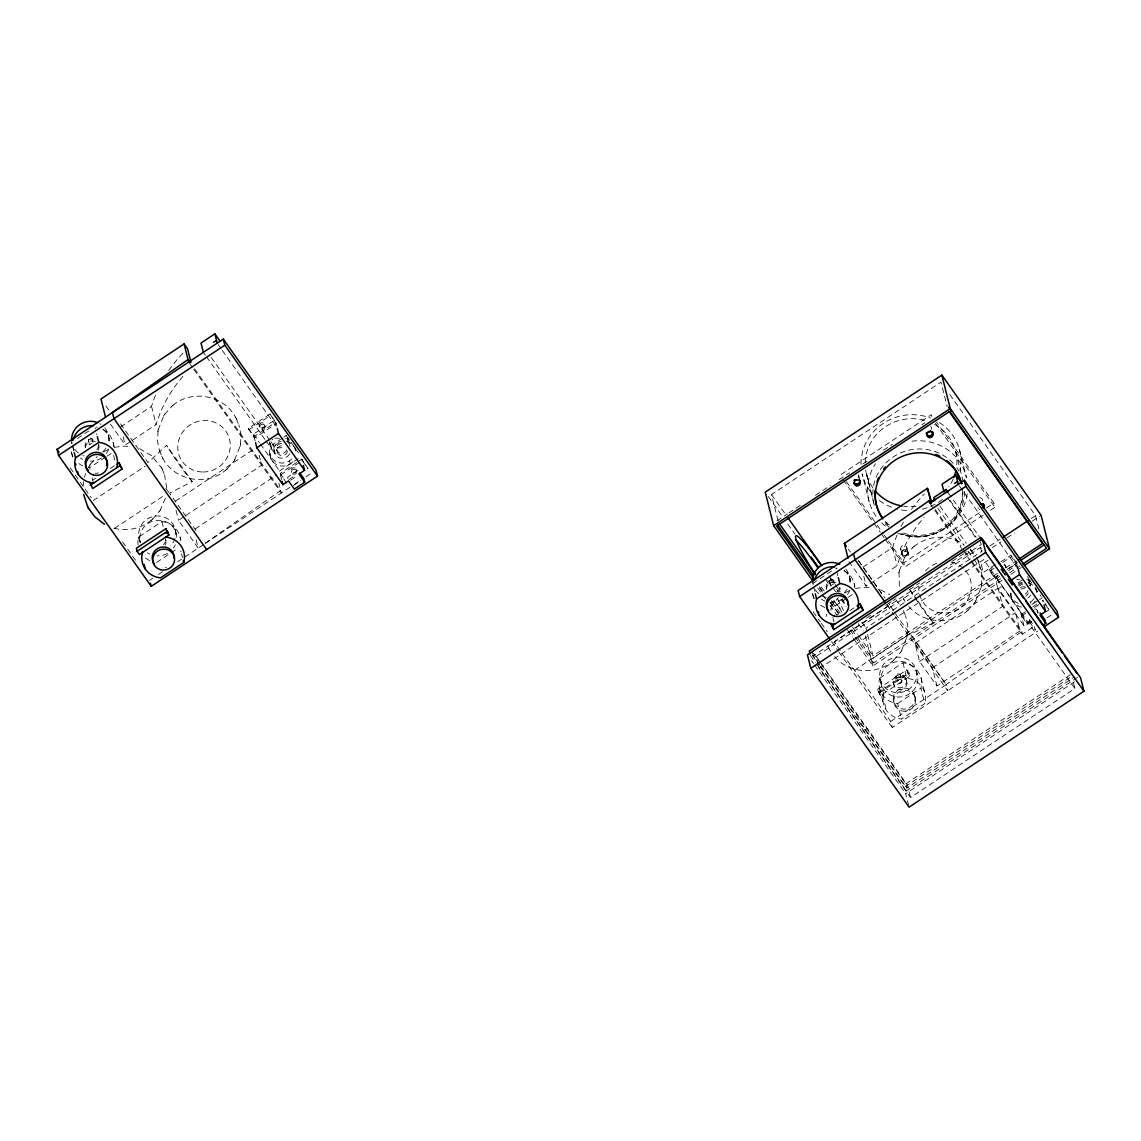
<?xml version="1.0" encoding="UTF-8"?>
<svg xmlns="http://www.w3.org/2000/svg" width="1141" height="1141" viewBox="0 0 1141 1141"><rect width="100%" height="100%" fill="white"/><g stroke="black" fill="none" stroke-linecap="round" stroke-linejoin="round"><path stroke-width="0.75" stroke-dasharray="5 3.75" d="M166.657 488.12L164.561 474.77M83.179 485.581L83.564 481.687M157.986 431.155L157.643 442.066L159.526 450.909M240.423 444.548L240.765 433.637L238.868 424.809M899.037 572.311L899.393 587.686M907.166 635.665L907.509 624.755L905.612 615.926M981.474 585.69L981.816 574.779L979.919 565.95M158.228 429.786L163.776 415.723M234.618 459.98L240.181 445.917M899.279 570.928L904.827 556.879M901.361 651.097L906.91 637.035M975.669 601.122L981.231 587.059M157.886 431.726L158.328 429.244M240.081 446.473L240.523 443.992M898.937 572.868L899.379 570.386M906.81 637.591L907.266 635.109M981.132 587.615L981.574 585.133M84.463 477.309L85.632 473.572M165.331 498.346L160.311 509.956M826.041 616.568L826.854 614.229M88.242 467.767L89.469 465.699M90.31 464.416L97.213 456.543M164.618 414.44L171.521 406.581M152.566 519.112L159.469 511.239M226.874 469.136L233.791 461.264M830.52 606.841L838.264 597.699M905.669 555.596L912.572 547.723M893.617 660.254L900.52 652.381M967.925 610.278L974.842 602.405M89.226 466.07L90.524 464.073M163.548 416.094L164.846 414.097M159.255 511.582L160.553 509.585M233.563 461.606L234.861 459.609M904.599 557.236L905.897 555.239M900.306 652.723L901.604 650.727M974.614 602.762L975.912 600.751M890.137 602.662L891.278 601.578M196.081 530.736L169.553 493.14L192.23 481.616L166.529 445.318L147.945 462.618L118.507 421.015M172.804 405.497C191.731 388.924 224.321 395.285 235.745 417.635M113.915 528.126C126.694 531.692 141.085 528.668 151.282 520.182M162.664 458.069C174.074 480.418 206.678 486.779 225.604 470.22M913.855 546.639C927.704 534.929 949.241 534.131 963.988 544.614M834.542 656.531C848.505 673.204 875.817 675.543 892.333 661.338M908.849 606.556C922.827 623.228 950.125 625.582 966.655 611.362M171.307 406.767L173.004 405.312M151.083 520.367L152.794 518.913M225.405 470.392L227.102 468.937M912.358 547.908L914.055 546.468M892.134 661.509L893.845 660.054M966.441 611.533L968.153 610.078M205.095 543.344L280.7 490.502L194.212 368.301M895.2 616.539L947.715 690.733L946.146 684.5L1021.751 631.643L971.291 560.359M77.46 438.501L91.979 428.873M120.661 426.834L151.539 406.367A133.697 127.578 -14.1 0 1 155.789 394.429M105.585 457.127L89.611 467.724A21.408 20.438 -14.1 0 1 88.413 467.568M107.026 456.172L112.845 452.321M110.463 424.152L125.225 445.019L131.115 441.111M132.584 440.141L156.103 424.552A133.697 127.578 -14.1 0 1 183.088 376.202M92.721 480.147L95.63 478.222M110.149 468.594L115.954 464.744M93.291 500.542L145.235 466.099M269.989 414.012L276.165 423.71L254.514 438.058L248.339 428.36L269.989 414.012L274.824 420.829M248.724 429.872L270.374 415.524M255.128 441.011L253.416 434.193L275.067 419.845M114.642 528.312L165.431 494.638M175.429 501.141L254.101 448.984M282.526 438.073L272.827 444.505L275.166 453.818A8.358 7.973 -14.1 0 1 281.157 441.296M283.909 437.16L286.676 435.32M138.061 544.984A21.408 20.438 -14.1 0 1 138.66 537.04L161.894 521.637A21.408 20.438 -14.1 0 1 180.563 540.164M196.138 539.864L198.206 548.122L178.509 520.31L184.457 516.374M185.94 515.39L261.646 465.2L259.15 455.288M281.627 479.534L279.488 471.019L298.429 458.454M195.125 528.968L276.764 474.841M286.377 483.071L280.201 473.372L297.43 461.948M298.871 460.993L301.737 459.096L302.935 463.831M280.586 474.884L299.242 462.504M302.123 460.607L301.852 459.024L308.013 468.723L302.222 460.536M156.617 562.399L169.681 553.742M171.136 552.772L178.395 547.965M298.015 470.392L287.618 477.28L288.231 479.705M288.873 479.634L296.089 474.856M290.698 480.19L296.475 476.368M149.713 580.27L152.637 578.344M158.471 574.479L162.849 571.57M177.425 561.9L204.139 544.186M205.637 543.202L292.88 485.367M294.321 484.412L300.097 480.589M305.859 476.753L311.636 472.93M293.408 485.467L300.839 480.546M778.048 520.695L771.473 494.524L941.025 382.121L947.187 406.652M841.274 474.385L931.327 414.682L932.04 417.506M776.992 520.852L787.347 513.992M788.83 513.008L802.137 504.179M815.458 495.351L830.249 485.553M839.12 479.662L849.475 472.802M862.796 463.973L868.715 460.051M883.505 450.239L892.376 444.362M921.971 424.737L924.923 422.783M812.706 583.493L833.03 570.015M863.181 567.006L892.59 547.509A133.697 127.578 -14.1 0 1 897.967 532.947M831.276 600.736A48.05 4.992 56.5 0 0 832.231 601.977L834 600.808A48.05 4.992 56.5 0 0 842.671 611.248M846.636 598.269L830.662 608.866L831.047 610.421M848.077 597.313L853.896 593.463M848.904 561.614L866.276 586.16L897.154 565.694A133.697 127.578 -14.1 0 1 924.139 517.344M983.128 515.133L904.899 567.006L903.829 562.77L980.59 511.867M986.494 507.959L993.882 503.067L936.447 421.928M990.516 510.241L994.938 507.303L993.882 503.067M849.745 610.692L857.005 605.885M866.504 618.151L872.409 614.229M885.701 605.415L896.042 598.554M909.348 589.74L919.689 582.88M952.193 561.343L966.955 551.545M890.764 721.412L946.189 684.686L909.947 633.483A41.775 4.336 56.5 0 1 889.752 604.944L834.342 641.684A41.775 4.336 56.5 0 0 854.538 670.223L890.764 721.412L892.291 727.473L1037.854 630.973M819.452 664.575L813.276 655.861L981.16 544.557L980.076 540.278M818.111 663.991L816.2 656.346L980.575 547.38L982.629 550.276M997.362 573.424L872.979 655.875L865.99 628.063L982.458 550.846M989.832 545.969L1000.158 539.123M1031.122 518.599L1035.543 515.661L948.214 392.276M992.114 547.78L1001.028 541.875M1006.961 537.939L1014.378 533.018M1032.191 521.209L1041.091 515.304M819.267 668.583L983.642 559.618L1074.893 688.522L910.504 797.502L819.267 668.583L818.496 665.531M995.408 564.481L983.285 572.525L981.317 564.652L988.049 560.188M999.873 576.348L995.565 579.2L989.775 571.013L989.39 569.502L992.285 567.59M1000.942 561.857L1011.04 555.154L1016.831 563.34L1006.676 570.072M989.775 571.013L994.111 568.147M1002.768 562.413L1011.425 556.665L1017.216 564.852L1008.487 570.643M1005.663 567.904L1016.118 560.987L1018.328 569.773M854.538 670.223L909.947 633.483L946.146 684.5M1000.7 578.701L873.478 663.035L872.394 658.714L998.133 575.349M1007.004 569.473L1017.373 562.599M998.061 575.791L995.18 577.688L989.39 569.502M1009.571 572.811L1019.926 565.95M853.454 638.418L872.894 665.888L1002.012 580.284M1010.926 574.379L1021.309 567.491M914.996 643.267L998.118 588.171L1015.504 612.717L1020.068 630.887L936.946 685.998L919.56 661.452L914.996 643.267L932.382 667.827L936.946 685.998M1029.581 622.059L1035.372 630.246L1034.459 626.609L1028.669 618.422L1029.581 622.059L1023.962 625.796L997.89 588.97L1003.666 585.148M1018.029 582.894L1023.577 579.214M879.711 678.182L902.945 662.778A21.408 20.438 -14.1 0 1 920.901 688.151L924.78 703.598L901.547 719.001A21.408 20.438 -14.1 0 1 883.59 693.628L879.711 678.182A21.408 20.438 -14.1 0 0 897.667 703.555L901.547 719.001M820.336 666.701L849.475 707.862L851.215 706.707A48.05 4.992 56.5 0 0 866.761 728.657L905.783 783.796L906.853 788.074L1074.736 676.784M877.415 689.378L906.853 669.867L909.177 673.147L909.933 676.171L880.495 695.682L877.415 689.378L880.495 695.682M919.56 661.452L1002.697 606.342L998.118 588.171M878.171 692.416L907.608 672.89L906.853 669.867M879.725 692.658L909.177 673.147M932.382 667.827L1015.504 612.717M1023.962 625.796L1020.539 612.161L1023.235 610.364M1038.125 600.508L1031.35 604.987A13.05 12.465 -14.1 0 0 1035.515 600.551M1039.48 599.61L1042.175 597.813M1031.749 621.346L1027.428 624.213L1021.637 616.026L1021.252 614.514L1025.559 611.662M1032.733 606.898L1039.922 602.134M1021.637 616.026L1025.944 613.173M1034.559 607.468L1041.733 602.705M897.667 703.555L920.901 688.151M849.475 707.862A48.05 4.992 56.5 0 0 865.006 729.826L866.761 728.657M1027.428 624.213L1027.043 622.701L1029.924 620.79M1046.183 611.776L1049.064 609.865L1044.828 602.89M970.905 561.429L1022.379 634.168L1033.931 626.509M1046.91 617.909L1052.687 614.072M905.783 783.796L1072.169 673.49M1077.646 677.283L906.282 790.884L905.198 786.605L1071.813 676.285M908.65 805.475L905.697 793.694L1074.637 681.705M103.489 451.95L108.723 449.297M844.54 593.092L849.774 590.439M917.849 600.979L933.281 622.772L910.604 634.296M114.3 447.415L122.03 446.145L129.832 446.345M855.351 588.556L863.081 587.287L870.883 587.487M880.652 589.868L889.68 594.589M139.601 448.727L151.724 455.815L161.437 467.61M970.335 550.005L975.512 556.594M896.027 599.981L901.205 606.556M269.376 441.895A6.261 5.976 -14.1 0 0 270.388 444.534L270.774 445.019A13.05 12.465 -14.1 0 0 292.239 458.44M270.745 444.99L271.544 448.056A13.05 12.465 -14.1 0 0 276.322 464.444A13.05 12.465 -14.1 0 0 293.779 460.479M271.458 447.957L271.159 447.557A6.261 5.976 -14.1 0 1 272.87 439.214M935.463 423.268L994.938 507.303M1028.997 579.186L1032.962 584.777M1034.944 587.586L1041.277 596.529M1045.213 604.402L1049.064 609.865M959.281 485.752L1017.758 568.389M948.214 492.869L979.292 536.627M949.94 500.243L976.211 537.354M947.472 497.833L975.17 536.983M1020.539 612.161L994.467 575.335L997.89 588.97M1021.252 614.514L1027.043 622.701M939.884 506.105L966.156 543.23M970.192 548.935L975.255 556.081M976.254 557.507L981.317 564.652M937.816 508.273L964.088 545.398M968.138 551.103L973.187 558.249M974.2 559.675L983.285 572.525M935.263 509.442L960.993 545.812M965.115 551.631L970.264 558.905M929.715 503.224L961.635 548.336M962.662 549.791L969.864 559.974M846.408 481.63L876.145 523.648M877.172 525.088L883.319 533.788M884.346 535.229L887.427 539.579M888.44 541.034L903.829 562.77M843.37 480.076L873.107 522.093M874.134 523.534L880.282 532.234M881.308 533.674L884.389 538.024M885.416 539.479L904.899 567.006M909.634 589.369L916.822 599.524M858.545 560.73L884.945 598.027M858.545 560.859L883.719 596.415M848.433 549.206L850.473 552.101M886.956 604.901L894.159 615.085M907.608 672.89L909.933 676.171M771.473 494.524L785.849 514.848M829.008 575.806L834.142 583.065M835.169 584.52L840.304 591.78M861.883 622.259L865.99 628.063M768.307 496.506L782.626 516.745M787.746 523.976L794.906 534.102M827.653 580.355L831.732 586.132M832.759 587.586L835.825 591.922M840.946 599.139L846.066 606.37M858.346 623.713L863.452 630.944M834 600.808L842.201 612.403M852.455 626.894L857.59 634.139M858.617 635.58L872.979 655.875M832.231 601.977L840.475 613.616M851.799 629.618L855.907 635.437M856.948 636.892L872.394 658.714M819.423 586.674L823.502 592.436M830.648 602.519L838.806 614.058M850.016 629.903L854.096 635.665M855.122 637.106L873.478 663.035M817.641 587.815L821.734 593.605M822.761 595.046L825.827 599.382M829.921 605.172L837.08 615.284M847.307 629.746L852.427 636.963M813.205 611.818L820.251 621.774M821.249 623.186L827.296 631.729M831.547 641.641L837.722 650.37M838.749 651.825L892.291 727.473M816.2 656.346L819.267 660.696M820.293 662.137L907.437 785.265L910.504 797.502M813.233 653.023L820.422 663.178M821.449 664.633L851.215 706.707M820.479 666.03L906.853 788.074M812.292 655.333L819.338 665.274M865.006 729.826L905.198 786.605M810.367 655.362L815.458 662.564M816.485 664.019L906.282 790.884M811.536 660.653L813.576 663.549M814.603 664.989L905.697 793.694M285.963 435.234L289.928 440.84M290.912 442.237L293.893 446.431M295.704 448.998L298.414 452.834M218.231 344.611L221.297 348.961M222.324 350.401L276.707 427.233M211.27 357.518L269.747 440.155M270.774 441.596L272.827 444.505A8.358 7.973 -14.1 0 0 284.38 446.459M203.34 352.341L205.394 355.236M206.421 356.691L264.897 439.328M265.924 440.768L275.166 453.818M253.416 434.193L259.364 442.594M260.348 443.992L279.488 471.019M248.339 428.36L254.143 436.547L275.78 422.199L277.277 428.631M280.201 473.372L285.022 480.19M189.52 363.294L192.786 367.901M193.813 369.356L281.328 493.026L278.846 483.114M105.899 405.968L109.836 411.53M70.129 467.824L84.234 487.735M85.233 489.161L91.28 497.69M122.543 541.875L137.647 563.212M889.752 604.944L888.996 603.76M903.701 599.21L904.998 601.407M829.393 649.186L830.677 651.383M903.073 598.012L903.986 599.738M827.653 645.678L828.765 647.988M236.387 418.847L239.068 425.379M159.341 450.324L162.022 456.871M162.065 468.808L164.76 475.355M828.48 647.46L829.678 649.7M235.46 417.121L236.672 419.375M161.737 456.343L162.935 458.582M161.152 467.097L162.35 469.35M977.723 560.516L980.119 566.535M903.401 610.492L905.811 616.497M1035.543 515.661L1039.237 530.38M1073.353 682.404L1074.893 688.522M1042.903 600.166L1043.174 601.749L1042.788 600.237M1036.841 591.851L1036.085 588.827A13.05 12.465 -14.1 0 1 1036.128 593.89M1037.511 610.849L1037.896 612.36M1030.665 586.06L1028.954 579.2A8.358 7.973 -14.1 0 1 1028.768 583.236M1027.727 576.462L1030.066 585.775A8.358 7.973 -14.1 0 0 1029.624 585.205M1030.594 601.963L1030.922 603.289M1005.663 565.836L1006.034 567.348M1021.751 631.643L1022.379 634.168M1010.769 595.217L1011.539 598.241M959.324 449.226L966.456 477.566A50.133 47.836 -14.1 0 0 911.973 441.182M980.575 547.38L981.731 551.959M955.616 451.536L962.804 480.147M906.853 547.651A3.138 2.995 -14.1 0 1 902.845 551.231A3.138 2.995 -14.1 0 1 901.704 546.168A3.138 2.995 -14.1 0 1 906.853 547.651L907.922 551.902A3.138 2.995 -14.1 0 1 903.914 555.467A3.138 2.995 -14.1 0 1 902.773 550.418A3.138 2.995 -14.1 0 1 907.922 551.902M908.036 552.33A3.138 2.995 -14.1 0 1 904.029 555.909A3.138 2.995 -14.1 0 1 902.888 550.861A3.138 2.995 -14.1 0 1 908.036 552.33L908.379 553.699A3.138 2.995 -14.1 0 1 904.371 557.264A3.138 2.995 -14.1 0 1 903.23 552.215A3.138 2.995 -14.1 0 1 908.379 553.699M900.748 549.049L901.818 553.285M901.932 553.727L902.26 555.082M892.59 547.509L897.154 565.694M921.087 678.011L924.966 693.457M916.28 670.437A18.598 17.743 -14.1 0 1 892.918 692.074A18.598 17.743 -14.1 0 1 885.516 662.251A18.598 17.743 -14.1 0 1 916.28 670.437L917.364 674.745A18.598 17.743 -14.1 0 1 894.002 696.381A18.598 17.743 -14.1 0 1 886.6 666.558A18.598 17.743 -14.1 0 1 917.364 674.745M866.19 472.702L873.792 502.996M866.732 474.898L874.348 505.192M869.285 502.168L862.154 473.829A50.133 47.836 -14.1 0 0 872.138 493.639M914.882 696.167A10.968 10.469 -14.1 0 1 900.848 708.675A10.968 10.469 -14.1 0 1 896.84 690.99A10.968 10.469 -14.1 0 1 914.882 696.167L915.41 698.292A10.968 10.469 -14.1 0 1 901.376 710.8A10.968 10.469 -14.1 0 1 897.382 693.115A10.968 10.469 -14.1 0 1 915.41 698.292M858.788 476.125L859.843 480.375M902.945 662.778L906.824 678.225A21.408 20.438 -14.1 0 1 924.78 703.598M906.467 679.836A6.789 6.475 -14.1 0 1 897.782 687.567A6.789 6.475 -14.1 0 1 895.3 676.627A6.789 6.475 -14.1 0 1 906.467 679.836L906.924 681.648A6.789 6.475 -14.1 0 1 898.238 689.392A6.789 6.475 -14.1 0 1 895.756 678.453A6.789 6.475 -14.1 0 1 906.924 681.648M900.52 675.429A2.082 1.997 -14.1 0 1 897.839 677.811A2.082 1.997 -14.1 0 1 897.083 674.445A2.082 1.997 -14.1 0 1 900.52 675.429L901.889 680.877A2.082 1.997 -14.1 0 1 899.208 683.259A2.082 1.997 -14.1 0 1 898.452 679.893A2.082 1.997 -14.1 0 1 901.889 680.877M896.441 676.356L897.81 681.805M893.232 682.86L893.688 684.671M863.794 576.248L866.276 586.16M893.503 701.059L894.031 703.17M880.196 679.408L881.28 683.701M882.563 694.926L886.443 710.387M854.081 583.322L854.937 586.759M879.526 688.308L883.405 703.769M865.32 635.737L872.894 665.888M849.275 575.763L850.345 580.056M836.182 569.059L835.939 568.09A21.408 20.438 -14.1 0 1 837.123 568.247M837.152 572.925L837.879 575.82M833.5 580.74L834.185 583.465M829.436 581.668L830.463 585.761M832.802 617.409L833.001 618.18M833.187 618.95L833.914 621.859M812.506 593.634L814.46 601.35M812.207 651.568L813.276 655.861M295.79 450.709L295.034 447.671A13.05 12.465 -14.1 0 1 295.077 452.749M296.46 469.707A2.61 2.496 -14.1 0 1 293.123 472.674A2.61 2.496 -14.1 0 1 292.167 468.466A2.61 2.496 -14.1 0 1 296.46 469.707L296.845 471.219M290.056 446.63L287.903 438.044A8.358 7.973 -14.1 0 1 287.717 442.095M287.461 438.429L288.63 443.079M289.543 460.807L290.299 463.845M291.369 470.862L291.754 472.374M276.678 449.625L277.22 451.75M273.94 451.08L274.197 452.064M269.476 442.48L270.232 445.518M264.612 424.694A2.61 2.496 -14.1 0 1 261.26 427.675A2.61 2.496 -14.1 0 1 260.319 423.468A2.61 2.496 -14.1 0 1 264.612 424.694L264.983 426.206A2.61 2.496 -14.1 0 1 261.646 429.187A2.61 2.496 -14.1 0 1 260.69 424.98A2.61 2.496 -14.1 0 1 264.983 426.206M269.718 454.075L270.488 457.099M259.52 425.864L259.906 427.376M151.539 406.367L156.103 424.552M176.028 510.384L178.509 520.31M180.036 536.869L180.906 540.292M180.82 550.861L181.062 551.83M181.547 553.756L182.517 557.621M175.229 529.296L176.313 533.603M161.894 521.637L163.463 527.841M165.416 538.695L165.873 540.506M123.157 436.746L125.225 445.019M139.145 538.267L140.229 542.56A18.598 17.743 -14.1 0 1 155.946 520.481A18.598 17.743 -14.1 0 1 176.812 537.354M138.66 537.04L139.83 541.69M113.03 442.18L114.328 447.329M113.615 455.416L115.569 463.189M108.224 434.607L109.294 438.914M95.131 427.918L95.373 428.873M96.586 433.708L96.828 434.678M98.411 444.006L98.868 445.817M92.45 439.599L93.134 442.323M88.385 440.526L89.412 444.619M89.797 468.495L89.996 469.279M92.136 477.808L92.863 480.703M73.808 450.937L71.655 442.351A21.408 20.438 -14.1 0 0 71.37 443.478M71.469 452.492L72.625 457.127M962.576 489.132A43.871 41.86 -14.1 0 1 901.961 533.746M887.755 524.717A43.871 41.86 -14.1 0 1 885.059 521.865M962.505 492.042A43.871 41.86 -14.1 0 1 901.632 532.391M889.438 525.188A43.871 41.86 -14.1 0 1 884.717 520.51M838.364 612.746A48.05 4.992 56.5 0 1 830.348 603.004M822.361 592.136A48.05 4.992 56.5 0 1 818.282 586.274M825.414 579.1A48.05 4.992 56.5 0 1 829.678 585.804M837.337 598.64A48.05 4.992 56.5 0 1 843.513 610.563M824.116 590.967A48.05 4.992 56.5 0 1 820.921 586.388M830.22 578.744A48.05 4.992 56.5 0 1 833.615 584.106M836.724 589.198A48.05 4.992 56.5 0 1 838.207 591.694M842.315 598.911A48.05 4.992 56.5 0 1 845.652 605.272M979.72 509.442A3.138 2.995 -14.1 0 1 979.163 509.171M978.35 508.387A3.138 2.995 -14.1 0 1 977.965 507.645M967.183 493.739A50.133 47.836 -14.1 0 1 898.01 533.275M885.273 526.015A50.133 47.836 -14.1 0 1 881.765 522.963M876.017 516.274A50.133 47.836 -14.1 0 1 875.504 463.702M964.473 491.529A45.954 43.857 -14.1 0 1 900.705 533.803M889.024 527.156A45.954 43.857 -14.1 0 1 882.991 521.351M872.808 494.395A45.954 43.857 -14.1 0 1 902.474 452.164A45.954 43.857 -14.1 0 1 953.391 463.546M956.743 467.71A45.954 43.857 -14.1 0 1 958.882 471.048M939.442 422.598A50.133 47.836 -14.1 0 1 960.08 470.962M942.452 499.316A50.133 47.836 -14.1 0 1 921.586 509.342M906.425 510.54A50.133 47.836 -14.1 0 1 896.284 508.815M891.463 507.232A50.133 47.836 -14.1 0 1 878.727 499.972M861.027 464.244A50.133 47.836 -14.1 0 1 930.614 418.119M934.493 424.395A45.954 43.857 -14.1 0 1 956.671 465.756M953.206 478.992A45.954 43.857 -14.1 0 1 948.756 486.85M916.166 506.262A45.954 43.857 -14.1 0 1 903.672 506.233M872.936 487.934A45.954 43.857 -14.1 0 1 865.677 470.021M865.206 462.604A45.954 43.857 -14.1 0 1 927.519 421.286M930.699 426.463A3.138 2.995 -14.1 0 1 931.441 429.43M979.72 497.633A3.138 2.995 -14.1 0 1 982.558 500.528M858.16 474.884A3.138 2.995 -14.1 0 1 858.602 477.936M901.019 526.5A133.697 127.578 -14.1 0 1 903.715 521.451M911.474 509.314A133.697 127.578 -14.1 0 1 924.467 493.896M950.938 562.085A26.543 25.473 -31 0 1 970.706 592.065A26.543 25.473 -31 0 1 939.514 612.731A26.543 25.473 -31 0 1 919.375 582.98M925.465 570.956A26.543 25.473 -31 0 1 938.815 562.599M933.281 622.772A41.775 4.336 56.5 0 1 910.076 590.453M168.897 492.341A41.775 4.336 56.5 0 1 165.488 487.991M166.486 567.391A10.968 10.469 -14.1 0 1 165.445 567.676M165.188 545.027A6.789 6.475 -14.1 0 0 165.474 539.322A6.789 6.475 -14.1 0 1 163.534 544.756M149.771 560.573A21.408 20.438 -14.1 0 1 144.208 556.879M175.272 544.813A18.598 17.743 -14.1 0 1 173.318 548.151M167.456 553.342A18.598 17.743 -14.1 0 1 157.287 555.867M149.685 554.027A18.598 17.743 -14.1 0 1 147.431 552.743M140.471 541.818A18.598 17.743 -14.1 0 1 147.246 518.97A18.598 17.743 -14.1 0 1 171.549 522.221A18.598 17.743 -14.1 0 1 170.537 545.84M89.797 444.976A2.082 1.997 -14.1 0 1 92.193 443.549M89.782 438.173A2.082 1.997 -14.1 0 1 92.492 439.87A2.082 1.997 -14.1 0 1 90.082 442.038A2.082 1.997 -14.1 0 1 88.499 439.328M98.44 472.987A10.968 10.469 -14.1 0 1 95.117 473.258M98.697 445.204A6.789 6.475 -14.1 0 1 97.812 450.909M85.475 447.543A6.789 6.475 -14.1 0 1 95.516 441.581M98.554 445.304A6.789 6.475 -14.1 0 1 95.559 450.838M85.347 447.643A6.789 6.475 -14.1 0 1 95.63 440.084M102.761 429.287A21.408 20.438 -14.1 0 1 113.601 446.616M82.765 465.899A21.408 20.438 -14.1 0 1 78.872 463.588M72.938 456.5A21.408 20.438 -14.1 0 1 71.056 450.31M96.072 427.091A21.408 20.438 -14.1 0 1 97.242 427.305M103.146 429.487A18.598 17.743 -14.1 0 1 109.778 443.949M108.752 448.941A18.598 17.743 -14.1 0 1 106.298 453.476M101.563 457.969A18.598 17.743 -14.1 0 1 90.267 461.178M82.665 459.338A18.598 17.743 -14.1 0 1 80.412 458.054M74.008 450.281A18.598 17.743 -14.1 0 1 72.739 442.851M104.815 427.861A18.598 17.743 -14.1 0 1 108.366 442.166M105.956 448.099A18.598 17.743 -14.1 0 1 102.576 452.064M84.02 456.001A18.598 17.743 -14.1 0 1 82.78 455.559M78.287 453.006A18.598 17.743 -14.1 0 1 74.065 448.242M72.14 443.578A18.598 17.743 -14.1 0 1 71.869 442.337M99.909 423.753A18.598 17.743 -14.1 0 1 101.007 424.423M289.629 453.918A8.358 7.973 -14.1 0 1 279.616 457.826A8.358 7.973 -14.1 0 1 274.111 449.098A8.358 7.973 -14.1 0 1 282.255 442.209M168.768 370.54A133.697 127.578 -14.1 0 1 184.428 351.728M286.748 449.825A5.22 4.978 -14.1 0 1 280.586 453.348A5.22 4.978 -14.1 0 1 276.635 447.771A5.22 4.978 -14.1 0 1 282.255 443.478M286.362 441.453A13.05 12.465 -14.1 0 1 296.089 453.205M285.592 438.429A13.05 12.465 -14.1 0 1 289.657 440.112M275.024 438.287A6.261 5.976 -14.1 0 1 279.36 438.8M287.489 450.937A5.22 4.978 -14.1 0 1 281.47 455.53A5.22 4.978 -14.1 0 1 277.234 449.554A5.22 4.978 -14.1 0 1 283.838 445.774M296.703 472.731A2.61 2.496 -14.1 0 1 292.396 473.544A2.61 2.496 -14.1 0 1 293.465 469.45A2.61 2.496 -14.1 0 1 296.888 471.975M192.23 481.616A41.775 4.336 56.5 0 1 166.529 445.318M830.848 586.117A2.082 1.997 -14.1 0 1 833.458 584.734M830.02 579.813A2.082 1.997 -14.1 0 1 833.401 580.427A2.082 1.997 -14.1 0 1 831.447 583.208A2.082 1.997 -14.1 0 1 829.55 580.469M838.407 614.329A10.968 10.469 -14.1 0 1 836.168 614.4M840.018 587.615A6.789 6.475 -14.1 0 1 838.863 592.051M826.569 589.355A6.789 6.475 -14.1 0 1 837.137 583.051M839.476 587.786A6.789 6.475 -14.1 0 1 836.61 591.979M826.398 588.785A6.789 6.475 -14.1 0 1 837.209 581.61M843.812 570.429A21.408 20.438 -14.1 0 1 854.652 587.758M824.886 607.497A21.408 20.438 -14.1 0 1 819.053 604.045M814.474 598.554A21.408 20.438 -14.1 0 1 812.107 591.452M844.197 570.628A18.598 17.743 -14.1 0 1 850.829 585.091M849.803 590.082A18.598 17.743 -14.1 0 1 847.349 594.618M842.614 599.111A18.598 17.743 -14.1 0 1 830.006 602.234M824.914 601.007A18.598 17.743 -14.1 0 1 821.463 599.21M815.059 591.423A18.598 17.743 -14.1 0 1 813.904 582.723M845.866 569.002A18.598 17.743 -14.1 0 1 849.417 583.308M847.007 589.241A18.598 17.743 -14.1 0 1 844.582 592.307M826.326 597.499A18.598 17.743 -14.1 0 1 815.116 589.398M813.176 584.72A18.598 17.743 -14.1 0 1 812.92 583.479M1018.514 583.821A8.358 7.973 -14.1 0 1 1022.208 582.452M1030.68 595.06A8.358 7.973 -14.1 0 1 1028.027 597.898M1018.157 585.247A8.358 7.973 -14.1 0 1 1022.45 583.422M1025.431 587.601A8.358 7.973 -14.1 0 1 1020.895 589.041M1027.927 590.467A5.22 4.978 -14.1 0 1 1025.317 593.948M1019.184 586.103A5.22 4.978 -14.1 0 1 1022.764 584.606M1028.283 582.837A13.05 12.465 -14.1 0 1 1037.083 595.631M1021.58 607.069A13.05 12.465 -14.1 0 1 1011.211 593.334M1034.074 598.597A13.05 12.465 -14.1 0 1 1029.596 602.562M1018.257 603.332A13.05 12.465 -14.1 0 1 1010.327 592.036M1026.643 579.571A13.05 12.465 -14.1 0 1 1029.966 580.826M1016.702 579.328A6.261 5.976 -14.1 0 1 1019.84 579.699M1028.326 593.092A5.22 4.978 -14.1 0 1 1025.845 596.058M1020.453 587.644A5.22 4.978 -14.1 0 1 1025.388 587.087M1036.827 610.863A2.61 2.496 -14.1 0 1 1037.911 613.373M1034.416 608.994A2.61 2.496 -14.1 0 1 1036.955 613.002M1003.994 565.48A2.61 2.496 -14.1 0 1 1006.077 567.605M1004.137 564.096A2.61 2.496 -14.1 0 1 1005.506 567.348M203.084 472.003A26.543 25.473 -31 0 0 227.23 433.352A26.543 25.473 -31 0 0 181.776 433.366A26.543 25.473 -31 0 0 203.084 472.003"/><path stroke-width="1.5" d="M931.142 503.623L929.074 500.714L853.468 553.556L855.037 559.803L884.903 601.992M190.946 362.367L187.523 348.747L184.1 343.912L100.978 399.008L105.543 417.192M219.985 341.088L214.865 333.842L201.001 343.027L203.34 352.341M57.05 449.34L223.294 339.119L315.971 470.063L317.483 476.125L151.24 586.331L58.576 455.402L57.05 449.34L59.061 452.178M58.576 455.402L224.82 345.181L223.294 339.119M93.205 482.03L93.491 483.171A21.408 20.438 -14.1 0 1 75.534 457.798L98.768 442.394L97.313 436.604M116.995 464.059L119.063 462.675L122.144 468.98L92.706 488.505L89.626 482.201M90.381 485.225L119.819 465.713L119.063 462.675M299.94 473.116L303.806 478.578L304.718 482.215L294.321 489.104L288.53 480.917L282.911 484.654L256.839 447.828L278.49 433.466L277.277 428.631M165.802 528.725L136.364 548.236L137.12 551.274L139.444 554.54L168.882 535.029L165.802 528.725L168.882 535.029M137.12 551.274L166.557 531.749M166.058 533.36L168.126 531.991M303.335 465.457L304.547 470.306L298.928 474.028L304.718 482.215M183.245 560.516L183.73 562.456L160.496 577.859A21.408 20.438 -14.1 0 1 142.539 552.486L142.354 551.731M1024.276 565.522L1049.506 548.792L1041.091 515.304L941.853 375.089L765.24 492.17L773.655 525.659L812.52 580.598M773.655 525.659L950.268 408.578L941.853 375.089M848.077 558.306L844.34 543.43L927.462 488.334L931.712 502.382M962.063 483.684L955.916 474.984L942.052 484.169L944.006 491.942M947.957 492.356L945.946 489.503L933.823 497.547L934.607 500.699M853.511 553.742L798.101 590.482L799.627 596.543L829.478 638.732M1043.758 627.065L1058.534 617.267L1057.022 611.205L964.345 480.275L929.715 503.224L929.074 500.714M799.627 596.543L965.871 486.323L964.345 480.275M834.342 623.557L834.542 624.312A21.408 20.438 -14.1 0 1 816.585 598.939L839.819 583.55L838.364 577.745M857.005 605.885L860.114 603.831L863.195 610.135L833.757 629.647L830.677 623.343L832.217 625.525M831.432 626.366L860.87 606.855L860.114 603.831M984.74 543.23L980.661 537.468L809.283 651.083L809.996 653.936M982.315 538.937L807.443 654.863L810.823 668.326L909.077 807.158L1083.95 691.232L1080.57 677.768L982.315 538.937L985.696 552.401L1083.95 691.232M1003.11 537.169L1028.169 520.553M810.823 668.326L985.696 552.401M1018.942 559.104L1042.532 543.473L949.041 411.373M1020.325 560.645L1044.001 544.942M1022.892 563.982L1046.568 548.293L949.683 411.416L776.593 526.158L813.305 578.031M1010.883 580.355L1019.541 574.622L1018.328 569.773M1043.986 604.987L1045.598 611.448L1039.979 615.17L1045.769 623.357L1042.803 625.325M104.487 524.275L94.817 516.816L88.342 508.045M950.268 408.578L1049.506 548.792M948.599 407.08L951.651 411.416M965.871 486.323L1058.534 617.267M1019.541 574.622L1045.598 611.448M1040.022 612.902L1044.856 619.72L1045.769 623.357M986.78 546.125L1004.123 570.628M1006.162 573.509L1023.52 598.027M1025.559 600.908L1042.903 625.411M1044.942 628.306L1062.285 652.809M1064.325 655.69L1076.576 672.99M1001.128 569.145L1005.207 574.907M1008.259 579.243L1012.352 585.005M844.34 543.43L846.38 546.325M860.87 606.855L863.195 610.135M787.918 517.757L821.82 565.651M811.28 557.222L818.439 567.348M779.488 523.776L815.387 574.508A48.05 4.992 56.5 0 1 795.662 536.013A48.05 4.992 56.5 0 1 820.964 564.895M777.577 524.746L813.604 575.663M224.82 345.181L317.483 476.125M278.49 433.466L304.547 470.306M190.091 362.481L188.023 359.572L112.417 412.414L113.986 418.661L206.664 549.591M119.819 465.713L122.144 468.98M83.678 494.581L87.714 506.832M87.429 506.304L88.627 508.558M980.661 537.468L981.374 540.321M955.916 474.984L958.255 484.297M945.946 489.503L946.73 492.655M927.462 488.334L931.199 503.195M832.987 626.623L833.757 629.647M815.287 593.791L816.585 598.939M818.454 611.833L818.696 612.803M819.181 614.728L819.423 615.698M282.055 481.245L282.911 484.654M255.555 442.708L256.839 447.828M214.865 333.842L217.204 343.156M184.1 343.912L188.664 362.082M150.484 583.308L151.24 586.331M144.18 564.41L144.422 565.365M144.665 566.335L145.392 569.231M74.236 452.649L75.534 457.798M75.705 463.931L75.948 464.9M77.645 471.661L78.372 474.556M882.72 518.87A43.871 41.86 -14.1 0 1 901.361 456.771A43.871 41.86 -14.1 0 1 961.535 483.67M882.392 517.515A43.871 41.86 -14.1 0 1 875.19 490.459M876.944 481.916A43.871 41.86 -14.1 0 1 878.499 477.837M883.576 469.193A43.871 41.86 -14.1 0 1 885.359 466.997M935.877 454.418A43.871 41.86 -14.1 0 1 939.884 456.2M947.016 460.764A43.871 41.86 -14.1 0 1 961.193 482.315M795.962 540.192A48.05 4.992 56.5 0 1 817.769 567.705M932.382 431.797A3.138 2.995 -14.1 0 1 930.272 436.219A3.138 2.995 -14.1 0 1 926.521 433.081M980.29 503.737A3.138 2.995 -14.1 0 1 983.513 508.315M982.986 507.189A3.138 2.995 -14.1 0 0 983.342 503.809A3.138 2.995 -14.1 0 1 982.458 507.16M859.501 479.79A3.138 2.995 -14.1 0 1 858.389 484.112A3.138 2.995 -14.1 0 1 854.038 482.757M854.024 480.39A3.138 2.995 -14.1 0 1 854.324 479.862M955.987 470.277A45.954 43.857 -14.1 0 1 953.805 477.58M935.363 499.416A45.954 43.857 -14.1 0 1 930.457 502.083M902.117 505.991A45.954 43.857 -14.1 0 1 875.375 491.058M930.642 430.713A3.138 2.995 -14.1 0 1 928.175 431.598M932.497 431.869A3.138 2.995 -14.1 0 1 930.029 435.791A3.138 2.995 -14.1 0 1 926.406 432.952M856.078 479.79A3.138 2.995 -14.1 0 1 855.122 479.776M859.915 480.974A3.138 2.995 -14.1 0 1 854.053 482.557M154.634 564.239A10.968 10.469 -14.1 0 1 159.968 547.495A10.968 10.469 -14.1 0 1 174.031 558.206M165.773 537.083A21.408 20.438 -14.1 0 1 183.73 562.456M88.299 470.277A10.968 10.469 -14.1 0 1 87.301 456.771A10.968 10.469 -14.1 0 1 101.036 453.305A10.968 10.469 -14.1 0 1 106.584 465.656M98.768 442.394A21.408 20.438 -14.1 0 1 116.724 467.767M73.067 440.326A18.598 17.743 -14.1 0 1 93.562 425.693M71.712 441.082A18.598 17.743 -14.1 0 1 97.57 422.626M213.538 342.286A129.789 123.841 -14.1 0 1 216.533 340.503M828.666 610.706A10.968 10.469 -14.1 0 1 834.014 593.948A10.968 10.469 -14.1 0 1 848.063 604.659M839.819 583.55A21.408 20.438 -14.1 0 1 857.775 608.909M814.417 580.227A18.598 17.743 -14.1 0 1 834.613 566.835M812.763 582.224A18.598 17.743 -14.1 0 1 820.921 565.679A18.598 17.743 -14.1 0 1 839.819 564.296M954.589 483.427A129.789 123.841 -14.1 0 1 957.584 481.645M929.016 437.516A3.138 2.995 -14.1 0 0 933.024 433.951A3.138 2.995 -14.1 0 0 927.875 432.468A3.138 2.995 -14.1 0 0 929.016 437.516M856.292 485.738A3.138 2.995 -14.1 0 0 860.3 482.172A3.138 2.995 -14.1 0 0 855.151 480.689A3.138 2.995 -14.1 0 0 856.292 485.738M160.325 569.644A10.968 10.469 -14.1 0 0 174.359 557.15A10.968 10.469 -14.1 0 0 156.331 551.973A10.968 10.469 -14.1 0 0 160.325 569.644M93.305 474.97A10.968 10.469 -14.1 0 0 107.354 462.462A10.968 10.469 -14.1 0 0 89.312 457.284A10.968 10.469 -14.1 0 0 93.305 474.97M834.356 616.111A10.968 10.469 -14.1 0 0 848.405 603.603A10.968 10.469 -14.1 0 0 830.363 598.426A10.968 10.469 -14.1 0 0 834.356 616.111"/></g></svg>
